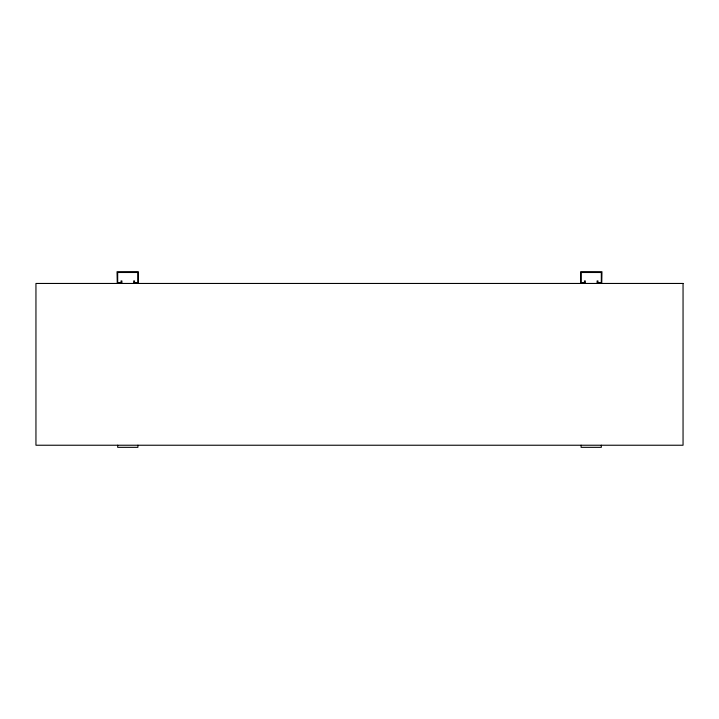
<?xml version="1.0" encoding="UTF-8"?>
<svg xmlns="http://www.w3.org/2000/svg" width="719" height="719" viewBox="0 0 719 719"><rect width="100%" height="100%" fill="white"/><g stroke="black" fill="none" stroke-linecap="round" stroke-linejoin="round"><path stroke-width="1.08" d="M138.327 283.457L138.327 271.665L117.044 271.719L117.26 283.457M601.74 283.457L601.956 271.719L580.673 271.665L580.673 283.457M601.318 445.232L601.318 447.335L581.096 447.335L581.096 445.232M597.112 283.457L597.112 280.931L597.947 280.931L597.947 282.612L601.318 282.612L601.318 272.501L581.096 272.501L581.096 282.612L584.466 282.612L584.466 280.931L585.311 280.931L585.311 283.457M137.904 445.232L137.904 447.335L117.682 447.335L117.682 445.232M133.689 283.457L133.689 280.931L134.534 280.931L134.534 282.612L137.904 282.612L137.904 272.501L117.682 272.501L117.682 282.612L121.053 282.612L121.053 280.931L121.888 280.931L121.888 283.457M683.05 283.457L35.95 283.457L35.95 445.232L683.05 445.232L683.05 283.457"/></g></svg>
